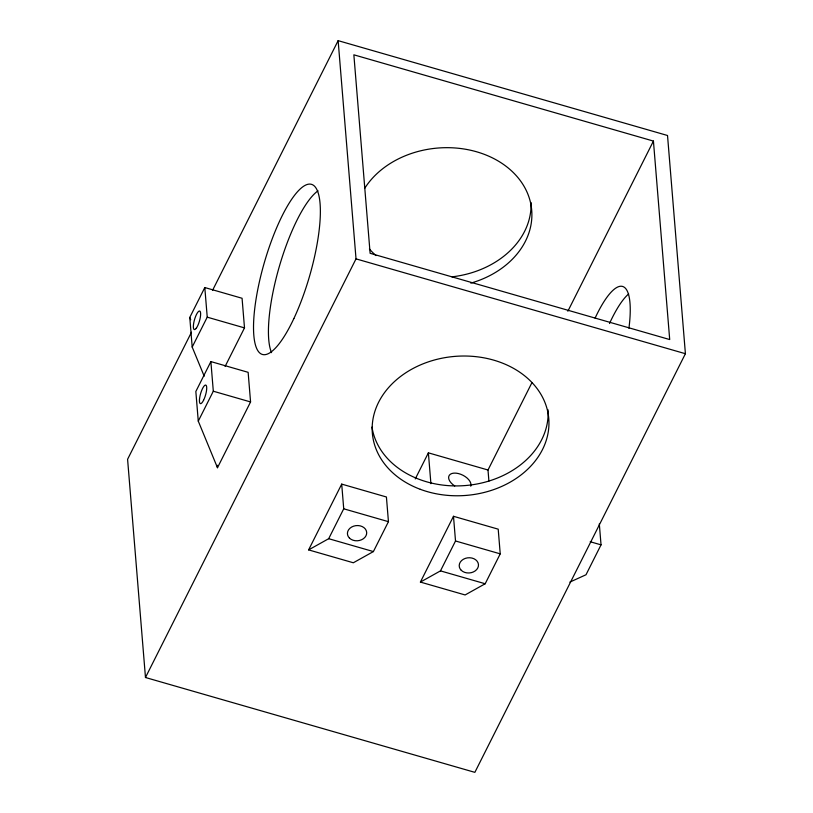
<?xml version="1.0" encoding="UTF-8"?>
<svg xmlns="http://www.w3.org/2000/svg" width="813" height="813" viewBox="0 0 813 813"><rect width="100%" height="100%" fill="white"/><g stroke="black" fill="none" stroke-linecap="round" stroke-linejoin="round"><path stroke-width="1.22" d="M204.205 376.195L192.193 347.06L189.775 317.436L204.805 287.538L242.071 298.269L244.5 327.893L225.099 366.45M191.492 332.222L127.59 459.284L145.476 677.503L474.863 772.35L685.41 353.716L667.524 135.497L338.137 40.65L212.61 290.241M192.193 347.06L207.234 317.161L204.805 287.538M210.882 361.592L195.842 391.5L198.27 421.124L217.478 467.729L250.567 401.947L248.138 372.324L210.882 361.592L213.311 391.216L198.27 421.124M145.476 677.503L356.023 258.869L338.137 40.65M308.615 549.893L341.704 484.111L386.419 496.987L388.441 521.672L373.401 551.57L353.33 562.769L308.615 549.893L328.686 538.694L343.726 508.796L341.704 484.111M415.26 478.928L428.38 452.841L488.003 470.005L488.908 481.113M420.402 582.078L453.491 516.296L498.206 529.172L500.229 553.856L485.188 583.754L465.117 594.953L420.402 582.078L440.473 570.878L455.514 540.98L453.491 516.296M488.003 470.005L531.926 382.669M567.86 311.216L653.428 141.076L353.858 54.817L370.118 253.29L669.699 339.549L653.428 141.076M599.313 523.877L601.031 544.852L586 574.761L569.862 582.098M356.023 258.869L685.41 353.716M207.234 317.161L244.5 327.893M213.311 391.216L250.567 401.947M590.218 541.743L601.031 544.852M343.726 508.796L388.441 521.672M455.514 540.98L500.229 553.856M328.686 538.694L373.401 551.57M440.473 570.878L485.188 583.754M189.775 317.436L190.73 319.773M428.38 452.841L430.91 483.694M217.274 465.26L217.478 467.729M609.506 323.513A76.442 20.386 -73.9 0 1 628.652 293.94M531.021 202.488A88.515 69.745 -4.7 0 1 451.947 276.847M375.982 255.587A88.515 69.745 -4.7 0 1 369.407 249.022M548.043 409.813A88.515 69.745 -4.7 0 1 467.241 485.381A88.515 69.745 -4.7 0 1 371.988 427.089M364.712 188.311A88.515 69.745 -4.7 0 1 510.686 170.1A88.515 69.745 -4.7 0 1 470.829 283.127M271.572 352.649A88.515 23.607 -73.9 0 1 279.062 267.416A88.515 23.607 -73.9 0 1 318.015 190.821M595.086 318.147A76.442 20.386 -73.9 0 1 628.927 328.249M454.741 485.971A12.073 6.697 26.7 0 1 449.416 475.127A12.073 6.697 26.7 0 1 463.064 475.31A12.073 6.697 26.7 0 1 470.757 486.194M420.24 489.294A88.515 69.745 -4.7 0 0 548.846 419.691A88.515 69.745 -4.7 0 0 412.598 368.726A88.515 69.745 -4.7 0 0 420.24 489.294M293.869 318.544A88.515 23.607 -73.9 0 0 311.735 184.419A88.515 23.607 -73.9 0 0 255.17 305.149A88.515 23.607 -73.9 0 0 293.869 318.544M196.228 328.3A9.654 2.571 -73.9 0 0 200.465 312.182A9.654 2.571 -73.9 0 0 194.307 320.383A9.654 2.571 -73.9 0 0 196.228 328.3M203.555 400.27A9.654 2.571 -73.9 0 0 205.953 385.169A9.654 2.571 -73.9 0 0 199.703 397.598A9.654 2.571 -73.9 0 0 203.555 400.27M349.468 538.104A9.654 7.612 -4.7 0 0 366.002 535.747A9.654 7.612 -4.7 0 0 355.718 525.665A9.654 7.612 -4.7 0 0 349.468 538.104M461.245 570.289A9.654 7.612 -4.7 0 0 477.79 567.931A9.654 7.612 -4.7 0 0 467.495 557.86A9.654 7.612 -4.7 0 0 461.245 570.289"/></g></svg>
